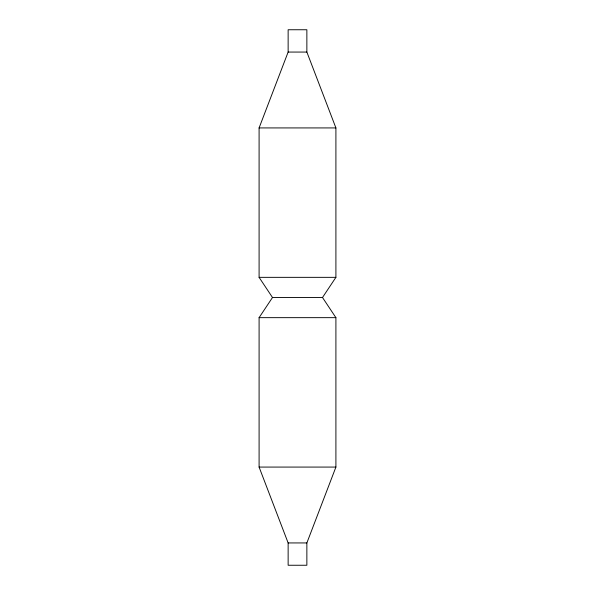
<?xml version="1.0" encoding="UTF-8"?>
<svg xmlns="http://www.w3.org/2000/svg" width="595" height="595" viewBox="0 0 595 595"><rect width="100%" height="100%" fill="white"/><g stroke="black" fill="none" stroke-linecap="round" stroke-linejoin="round"><path stroke-width="0.89" d="M272.495 297.5L259.093 277.344L259.093 127.925L288.136 52.062L288.136 29.75L306.864 29.75L306.864 52.062L335.907 127.925L335.907 277.344L322.505 297.5L272.495 297.5L259.093 317.656L259.093 467.075L288.136 542.938L288.136 565.25L306.864 565.25L306.864 542.938L335.907 467.075L335.907 317.656L322.505 297.5M288.136 52.062L306.864 52.062M259.093 127.925L335.907 127.925M259.093 277.344L335.907 277.344M259.093 317.656L335.907 317.656M259.093 467.075L335.907 467.075M288.136 542.938L306.864 542.938"/></g></svg>
